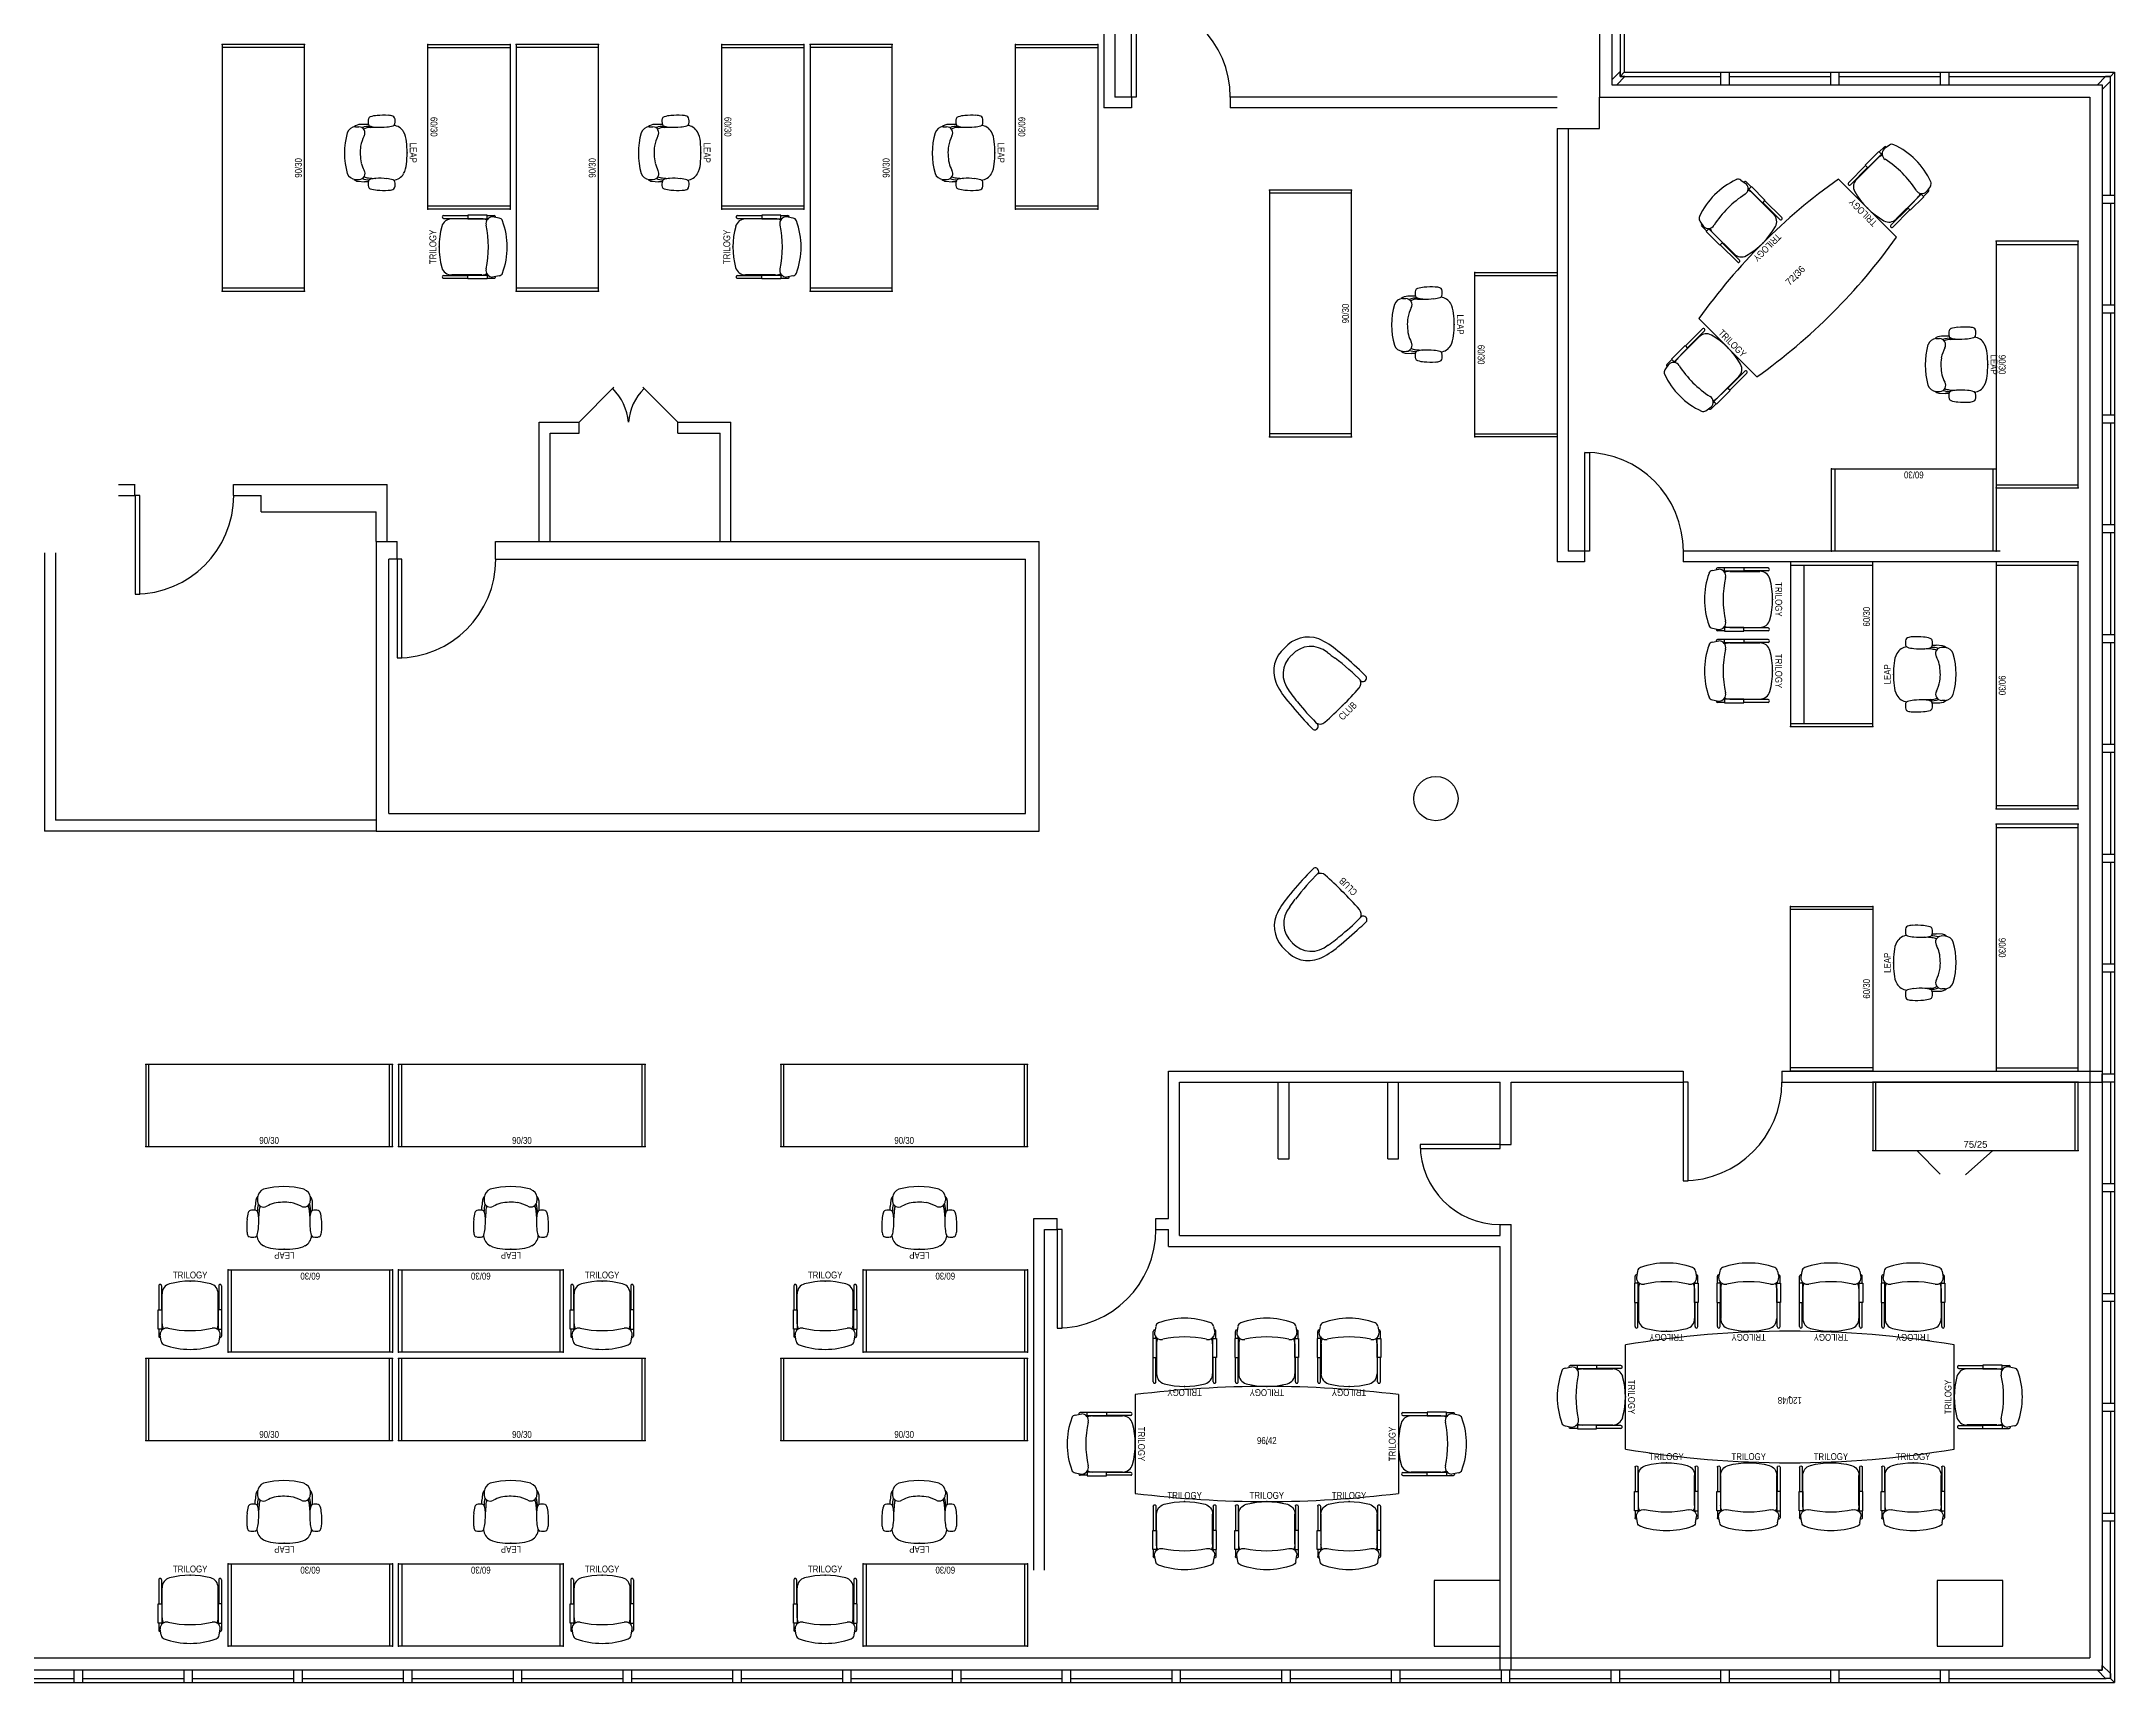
# Model space of a CAD drawing. Header units: inches. Extents: x 0 to 2565, y -97 to 1116.
# Drawn here: x 1809 to 2565, y 0 to 599 of the extents above; entities that cross this region are included whole.
import ezdxf
from ezdxf.enums import TextEntityAlignment as Align

# ---------------------------------------------------------------- set-up
doc = ezdxf.new("R2010")
doc.units = ezdxf.units.IN
doc.header["$MEASUREMENT"] = 0
for name, color, linetype in [('A-DOOR', 5, 'Continuous'), ('A-FURN', 1, 'Continuous'), ('A-FURN-P-FREE', 1, 'Continuous'), ('A-FURN-P-FREE-T', 7, 'Continuous'), ('A-FURN-P-SEAT', 1, 'Continuous'), ('A-FURN-P-SEAT-T', 7, 'Continuous'), ('A-FURN-P-TABL', 1, 'Continuous'), ('A-GLAZ', 4, 'Continuous'), ('A-WALL-EXTR', 3, 'Continuous'), ('A-WALL-INTR', 3, 'Continuous')]:
    doc.layers.add(name, color=color, linetype=linetype)
doc.styles.add('HAND1', font='x-hand1f.shx', dxfattribs={"height": 4})
doc.styles.add('Notes', font='ARIALN.TTF')
doc.styles.get("Standard").update_dxf_attribs({"font": 'arial.ttf'})

# ---------------------------------------------------------------- blocks, each defined once
blk = doc.blocks.new('P_9283A')
at = {"layer": 'A-FURN-P-FREE'}
for p, q in [((0, 0), (0, -30)), ((90, 0), (0, 0)), ((1.125, -30), (1.125, 0)), ((88.875, -30), (88.875, 0)), ((90, -30), (90, 0)), ((0, -30), (90, -30))]:
    blk.add_line(p, q, dxfattribs=at)
for p in [(0, 0), (90, 0), (0, -30), (90, -30)]:
    blk.add_point(p, dxfattribs=at)
at = {"layer": 'A-FURN-P-FREE-T', "style": 'Notes', "flags": 1}
for tag in ['CAPPN', 'CAPMG', 'CAPMC', 'CAPQT', 'CAPDH', 'CAPGC']:
    blk.add_attdef(tag, (0, 0), '', height=0.001, dxfattribs=at)
at = {"layer": 'A-FURN-P-FREE-T', "style": 'Notes'}
blk.add_attdef('CAPTG', text='', height=2.5, dxfattribs=at).set_placement((45, -29), align=Align.CENTER)
blk = doc.blocks.new('P_462LEAP9L')
at = {"layer": 'A-FURN-P-SEAT'}
for p, q in [((-10.34375, -14.09375), (-10.34375, -16.90625)), ((-9.21875, -13.4375), (-9.3125, -10.46875)), ((9.15625, -14.0625), (9.34375, -11.46875)), ((10.59375, -14.15625), (10.59375, -15.53125)), ((-9.5, -18.875), (-9.5, -17.59375)), ((9.75, -18.875), (9.78125, -17.40625)), ((10.40625, -17.90625), (10.59375, -15.53125))]:
    blk.add_line(p, q, dxfattribs=at)
for centre, radius, start, end in [((12.28125, -8.46875), 25.98489, 176.57120906, 185.47033084), ((-6.15625, -7.34375), 7.54303, 163.34267626, 176.57131835), ((-12.40625, -5.46875), 1, 110.36924536, 163.34267626), ((-11.5, -7.9375), 3.60212, 75.38580874, 110.3701811), ((-10.84375, -5.40625), 1, 16.20033957, 75.38580874), ((-5.40625, -5.3125), 4.60309, 118.75166333, 175.08959077), ((-22.1875, -8.6875), 12.82375, 5.83463616, 16.20033957), ((-37.0625, -10.21875), 27.76665, 357.45606508, 5.83460842), ((-3.25, -9.21875), 9.05777, 95.41733289, 118.75175895), ((0, -43.46875), 43.46307, 84.58250819, 95.41755829), ((3.25, -9.21875), 9.05777, 61.24823923, 84.58267212), ((5.40625, -5.3125), 4.60309, 4.91041125, 61.24833485), ((37.0625, -10.21875), 27.76665, 174.16539787, 182.54394995), ((22.1875, -8.6875), 12.82375, 163.7996569, 174.16537055), ((10.84375, -5.40625), 1, 104.61419627, 163.7996569), ((11.5, -7.9375), 3.60212, 69.62982391, 104.61419627), ((12.40625, -5.46875), 1, 16.65732704, 69.63075281), ((6.15625, -7.34375), 7.54303, 3.42868602, 16.65732704), ((-12.28125, -8.46875), 25.98489, 354.52965687, 3.42879168), ((0.21875, -9.625), 13.88466, 185.47035816, 195.93930329), ((-12.15625, -13.15625), 1, 195.93930329, 254.01743999), ((-11.46875, -10.6875), 3.57363, 254.01735803, 289.17264221), ((-10.625, -13.125), 1, 289.17215044, 347.01849784), ((-24.4375, -9.9375), 15.1794, 347.01847052, 354.21563209), ((-3.03125, -14), 6.60861, 172.57800727, 202.01037157), ((-4.40625, -13.59375), 4.81682, 178.03851128, 208.27290372), ((3.84375, -13.5625), 5.35026, 336.32575473, 354.35638863), ((24.4375, -9.9375), 15.1794, 185.78436927, 192.98151719), ((2.96875, -14.09375), 6.84958, 340.41810355, 3.21448339), ((10.625, -13.125), 1, 192.98151719, 250.82785093), ((11.46875, -10.6875), 3.57363, 250.82735915, 285.98264334), ((12.15625, -13.15625), 1, 285.98253406, 344.06069808), ((-0.21875, -9.625), 13.88466, 344.06069808, 354.52965687), ((-6.71875, -16.9375), 3.62425, 179.61516483, 221.21343476), ((-6, -18.53125), 3.53954, 185.25203799, 248.41993604), ((-7.25, -17.625), 2.22994, 60.32268713, 179.23734609), ((0.125, 5.125), 27.96808, 254.63207505, 285.36792632), ((1.03125, -0.625), 16.70801, 244.47096655, 257.95397853), ((0, 1.0625), 18.17117, 262.26661462, 281.8116927), ((-1.65625, 1.15625), 18.68013, 286.74199645, 295.60381173), ((7.5625, -17.5625), 2.21245, 4.29278328, 121.46600782), ((6.28125, -18.59375), 3.47662, 290.94032249, 355.38766523), ((7.84375, -17.46875), 2.60135, 315.24921163, 350.23830366)]:
    blk.add_arc(centre, radius, start, end, dxfattribs=at)
blk.add_point((0, 0), dxfattribs=at)
at = {"layer": 'A-FURN-P-SEAT-T', "style": 'Notes'}
blk.add_attdef('CAPTG', text='', height=2.5, dxfattribs=at).set_placement((0, 1), align=Align.CENTER)
at = {"layer": 'A-FURN-P-SEAT-T', "style": 'Notes', "flags": 1}
for tag in ['CAPPN', 'CAPMG', 'CAPMC', 'CAPQT', 'CAPDH', 'CAPGC']:
    blk.add_attdef(tag, (0, 0), '', height=0.001, dxfattribs=at)
blk = doc.blocks.new('P_9259A')
at = {"layer": 'A-FURN-P-FREE'}
for p, q in [((0, 0), (60, 0)), ((0, -30), (0, 0)), ((1.125, -30), (1.125, 0)), ((58.875, -30), (58.875, 0)), ((60, 0), (60, -30)), ((60, -30), (0, -30))]:
    blk.add_line(p, q, dxfattribs=at)
for p in [(0, 0), (60, 0), (0, -30), (60, -30)]:
    blk.add_point(p, dxfattribs=at)
at = {"layer": 'A-FURN-P-FREE-T', "style": 'Notes', "flags": 1}
for tag in ['CAPPN', 'CAPMG', 'CAPMC', 'CAPQT', 'CAPDH', 'CAPGC']:
    blk.add_attdef(tag, (0, 0), '', height=0.001, dxfattribs=at)
at = {"layer": 'A-FURN-P-FREE-T', "style": 'Notes'}
blk.add_attdef('CAPTG', text='', height=2.5, dxfattribs=at).set_placement((30, -29), align=Align.CENTER)
blk = doc.blocks.new('P_851204838')
at = {"layer": 'A-FURN-P-FREE'}
for p, q in [((-60, 19), (-60, -19)), ((60, 19), (60, -19))]:
    blk.add_line(p, q, dxfattribs=at)
for centre, start, end in [((0, -338.5), 80.47272, 99.52728), ((0, 338.5), 260.47271, 279.52729)]:
    blk.add_arc(centre, 362.5, start, end, dxfattribs=at)
blk.add_point((0, 0), dxfattribs=at)
at = {"layer": 'A-FURN-P-FREE-T', "style": 'Notes'}
blk.add_attdef('CAPTG', text='', height=2.5, dxfattribs=at).set_placement((0, 0), align=Align.CENTER)
at = {"layer": 'A-FURN-P-FREE-T', "style": 'Notes', "flags": 1}
for tag in ['CAPPN', 'CAPMG', 'CAPMC', 'CAPQT', 'CAPDH', 'CAPGC']:
    blk.add_attdef(tag, (0, 0), '', height=0.001, dxfattribs=at)
blk = doc.blocks.new('P_421482N')
at = {"layer": 'A-FURN-P-SEAT'}
for p, q in [((-11.44, -1.66), (-11.44, -10.5)), ((-10.44, -1.66), (-10.44, -10.5)), ((-10.22, -15.56), (-10.22, -4.62)), ((10.22, -15.56), (10.22, -4.62)), ((10.44, -1.66), (10.44, -10.5)), ((11.44, -1.66), (11.44, -10.5)), ((-11.62, -17.53), (-11.62, -10.5)), ((-11.62, -10.5), (-10.28, -10.5)), ((-10.28, -10.5), (-10.28, -17.53)), ((10.28, -10.5), (10.28, -17.53)), ((11.62, -10.5), (10.28, -10.5)), ((11.62, -17.53), (11.62, -10.5)), ((-10.28, -17.53), (-11.62, -17.53)), ((-11.44, -17.53), (-11.44, -20.09)), ((-10.56, -21.91), (-10.97, -19.56)), ((-10.44, -17.53), (-10.44, -17.94)), ((-10.28, -16.56), (-10.12, -16.53)), ((10.28, -16.56), (10.12, -16.53)), ((10.28, -17.53), (11.62, -17.53)), ((10.44, -17.53), (10.44, -17.94)), ((10.56, -21.91), (10.97, -19.56)), ((11.44, -17.53), (11.44, -20.09))]:
    blk.add_line(p, q, dxfattribs=at)
for centre, radius, start, end in [((0, -28.62), 28.62, 74.81071, 105.18413), ((-10.94, -1.66), 0.498, 359.9928, 180.00719), ((-6.53, -4.56), 3.7, 105.18432, 180.7989), ((6.53, -4.56), 3.7, 359.2011, 74.81568), ((10.94, -1.66), 0.498, 359.9928, 180.00719), ((-10.94, -20.09), 0.5, 180.00001, 282.36398), ((-8.53, -19.56), 2.46, 77.80758, 179.93267), ((-8.97, -21.72), 1.59, 187.74627, 249.92944), ((-5.88, -15.56), 4.35, 179.99962, 206.00278), ((0, 19.84), 37.88, 257.80759, 282.19241), ((8.53, -19.56), 2.46, 0.06733, 102.19242), ((8.97, -21.72), 1.59, 290.07057, 352.25373), ((5.88, -15.56), 4.35, 333.99721, 0.00038), ((10.94, -20.09), 0.5, 257.63602, 0), ((0, 2.88), 27.75, 249.9202, 290.07048)]:
    blk.add_arc(centre, radius, start, end, dxfattribs=at)
blk.add_point((0, 0), dxfattribs=at)
at = {"layer": 'A-FURN-P-SEAT-T', "style": 'Notes'}
blk.add_attdef('CAPTG', text='', height=2.5, dxfattribs=at).set_placement((0, 1), align=Align.CENTER)
at = {"layer": 'A-FURN-P-SEAT-T', "style": 'Notes', "flags": 1}
for tag in ['CAPMC', 'CAPQT', 'CAPDH', 'CAPGC']:
    blk.add_attdef(tag, (0, 0), '', height=0.001, dxfattribs=at)
for tag, p in [('CAPMG', (0, -4.88)), ('CAPPN', (0, -2.65))]:
    blk.add_attdef(tag, text='', height=1.5, dxfattribs=at).set_placement(p, align=Align.CENTER)
blk = doc.blocks.new('P_9259AR')
at = {"layer": 'A-FURN-P-FREE'}
for p, q in [((60, 0), (0, 0)), ((0, 0), (0, -30)), ((1.125, 0), (1.125, -30)), ((58.875, 0), (58.875, -30)), ((60, -30), (60, 0)), ((1.125, -5), (58.875, -5)), ((0, -30), (60, -30))]:
    blk.add_line(p, q, dxfattribs=at)
for p in [(0, 0), (60, 0), (0, -30), (60, -30)]:
    blk.add_point(p, dxfattribs=at)
at = {"layer": 'A-FURN-P-FREE-T', "style": 'Notes', "flags": 1}
for tag in ['CAPPN', 'CAPMG', 'CAPMC', 'CAPQT', 'CAPDH', 'CAPGC']:
    blk.add_attdef(tag, (0, 0), '', height=0.001, dxfattribs=at)
at = {"layer": 'A-FURN-P-FREE-T', "style": 'Notes'}
blk.add_attdef('CAPTG', text='', height=2.5, dxfattribs=at).set_placement((30, -29), align=Align.CENTER)
blk = doc.blocks.new('P_85964236')
at = {"layer": 'A-FURN-P-FREE'}
for p, q in [((-48, 18), (-48, -18)), ((48, 18), (48, -18))]:
    blk.add_line(p, q, dxfattribs=at)
for centre, start, end in [((0, -364.5), 82.84733, 97.15267), ((0, 364.5), 262.84734, 277.15266)]:
    blk.add_arc(centre, 385.5, start, end, dxfattribs=at)
blk.add_point((0, 0), dxfattribs=at)
at = {"layer": 'A-FURN-P-FREE-T', "style": 'Notes'}
blk.add_attdef('CAPTG', text='', height=2.5, dxfattribs=at).set_placement((0, 0), align=Align.CENTER)
at = {"layer": 'A-FURN-P-FREE-T', "style": 'Notes', "flags": 1}
for tag in ['CAPPN', 'CAPMG', 'CAPMC', 'CAPQT', 'CAPDH', 'CAPGC']:
    blk.add_attdef(tag, (0, 0), '', height=0.001, dxfattribs=at)
blk = doc.blocks.new('P_9243A')
at = {"layer": 'A-FURN-P-FREE'}
for p, q in [((0, 0), (0, -25)), ((75, 0), (0, 0)), ((1.125, -25), (1.125, 0)), ((73.875, -25), (73.875, 0)), ((75, -25), (75, 0)), ((0, -25), (75, -25))]:
    blk.add_line(p, q, dxfattribs=at)
for p in [(0, 0), (75, 0), (0, -25), (75, -25)]:
    blk.add_point(p, dxfattribs=at)
at = {"layer": 'A-FURN-P-FREE-T', "flags": 1}
for tag in ['CAPPN', 'CAPMG', 'CAPMC', 'CAPQT', 'CAPDH', 'CAPGC']:
    blk.add_attdef(tag, (0, 0), '', height=0.001, dxfattribs=at)
at = {"layer": 'A-FURN-P-FREE-T'}
blk.add_attdef('CAPTG', text='', height=2.5, dxfattribs=at).set_placement((37.5, -24), align=Align.CENTER)
blk = doc.blocks.new('P_85723630')
at = {"layer": 'A-FURN-P-FREE'}
for p, q in [((-36, -15), (-36, 15)), ((36, -15), (36, 15))]:
    blk.add_line(p, q, dxfattribs=at)
for centre, start, end in [((0, -199.5), 80.47272, 99.52728), ((0, 199.5), 260.47271, 279.52729)]:
    blk.add_arc(centre, 217.5, start, end, dxfattribs=at)
blk.add_point((0, 0), dxfattribs=at)
at = {"layer": 'A-FURN-P-FREE-T', "style": 'HAND1'}
blk.add_attdef('CAPTG', text='', height=2.5, dxfattribs=at).set_placement((0, 0), align=Align.CENTER)
at = {"layer": 'A-FURN-P-FREE-T', "style": 'HAND1', "flags": 1}
for tag, p in [('CAPPN', (0, 0)), ('CAPMG', (0, 0)), ('CAPMC', (0, 0)), ('CAPQT', (0, 0)), ('CAPDH', (0, 0, 1)), ('CAPGC', (0, 0))]:
    blk.add_attdef(tag, p, '', height=0.001, dxfattribs=at)
blk = doc.blocks.new('P_287')
at = {"layer": 'A-FURN-P-SEAT'}
for centre, radius, start, end in [((15.125, 13.3125), 28.09319, 159.2507919, 176.00595627), ((-1, 18.71875), 11.11344, 85.46492765, 155.9567829), ((-0.53125, 16.71875), 9.43549, 86.9839344, 175.66859957), ((0.8125, 18.4375), 11.39312, 25.2652898, 94.60936933), ((0.5, 16.78125), 9.36398, 4.75962202, 93.19447515), ((-15.125, 13.3125), 28.09319, 3.99405045, 20.74920799), ((106.75, 1.625), 120.40718, 173.49356681, 178.49515041), ((65.875, 4.5625), 76.91075, 170.34943949, 175.2179027), ((93.75, 29.21875), 84.71912, 187.92216384, 190.26118944), ((-106.75, 1.625), 120.40718, 1.50484862, 6.50642881), ((72.78125, 2.375), 83.97414, 174.11348844, 180.67473208), ((-89.96875, 1), 101.19855, 0.16183356, 7.44642847), ((54.4375, 2.375), 68.11084, 177.97128856, 180.85509005), ((-12.4375, 1.875), 1.33321, 203.1176955, 338.24233313), ((-8.75, 2.8125), 2.51813, 194.19880716, 268.26338411), ((-1.03125, 111.34375), 111.34235, 265.98464175, 270.66845764), ((2.71875, 64.03125), 64.05908, 267.80002407, 275.49565285), ((8.84375, 2.71875), 2.47101, 270.194825, 343.52108581), ((12.4375, 1.875), 1.33497, 205.1000896, 336.83192639), ((-54.4375, 2.375), 68.11084, 359.14489765, 2.02870812)]:
    blk.add_arc(centre, radius, start, end, dxfattribs=at)
blk.add_point((0, 0), dxfattribs=at)
at = {"layer": 'A-FURN-P-SEAT-T', "style": 'Notes', "flags": 1}
for tag in ['CAPPN', 'CAPMG', 'CAPMC', 'CAPQT', 'CAPDH', 'CAPGC']:
    blk.add_attdef(tag, (0, 0), '', height=0.001, dxfattribs=at)
at = {"layer": 'A-FURN-P-SEAT-T', "style": 'Notes'}
blk.add_attdef('CAPTG', text='', height=2.5, dxfattribs=at).set_placement((0, -4), align=Align.CENTER)
blk = doc.blocks.new('corner')
at = {"layer": 'A-GLAZ'}
blk.add_lwpolyline([(0, 1.75), (0, 0), (-1.75, 0), (-4.75, 3), (-3, 3), (-3, 4.75)], close=True, dxfattribs=at)

msp = doc.modelspace()

# ---------------------------------------------------------------- linework, layer by layer
at = {"layer": 'A-DOOR'}
for p, q in [((2206.67, 578.37), (2206.67, 614.38)), ((2208.42, 614.38), (2208.42, 578.37)), ((2208.42, 578.37), (2206.67, 578.37)), ((2005.06, 459.75), (2017.78, 472.48)), ((2041.06, 459.75), (2028.33, 472.48)), ((2372.04, 412.75), (2372.04, 448.75)), ((2372.04, 448.75), (2373.79, 448.75)), ((2373.79, 448.75), (2373.79, 412.75)), ((1843.04, 433.05), (1843.04, 397.05)), ((1844.79, 433.05), (1843.04, 433.05)), ((1844.79, 397.05), (1844.79, 433.05)), ((1938.67, 409.75), (1938.67, 373.75)), ((1940.42, 409.75), (1938.67, 409.75)), ((1940.42, 373.75), (1940.42, 409.75)), ((2373.79, 412.75), (2372.04, 412.75)), ((1843.04, 397.05), (1844.79, 397.05)), ((1938.67, 373.75), (1940.42, 373.75)), ((2408, 219.06), (2408, 183.06)), ((2409.75, 219.06), (2408, 219.06)), ((2409.75, 183.06), (2409.75, 219.06)), ((2341.15, 196.22), (2311.99, 196.22)), ((2311.99, 196.22), (2311.99, 194.8)), ((2311.99, 194.8), (2341.15, 194.8)), ((2341.15, 194.8), (2341.15, 196.22)), ((2408, 183.06), (2409.75, 183.06)), ((2179.55, 165.31), (2179.55, 129.31)), ((2181.3, 165.31), (2179.55, 165.31)), ((2181.3, 129.31), (2181.3, 165.31)), ((2179.55, 129.31), (2181.3, 129.31))]:
    msp.add_line(p, q, dxfattribs=at)
for centre, radius, start, end in [((2206.67, 578.37), 36, 0, 90), ((2003.38, 458.08), 19.74, 4.85928, 45), ((2042.73, 458.08), 19.74, 135, 175.14072), ((2372.04, 412.75), 36, 0, 90), ((1843.04, 433.05), 36, 270, 0), ((1938.67, 409.75), 36, 270, 0), ((2408, 219.06), 36, 270, 0), ((2341.15, 196.22), 29.16, 180, 270), ((2179.55, 165.31), 36, 270, 0)]:
    msp.add_arc(centre, radius, start, end, dxfattribs=at)
at = {"layer": 'A-FURN'}
for p, q in [((2493.27, 194.06), (2501.8, 185.48)), ((2521.02, 194.06), (2511.06, 185.21))]:
    msp.add_line(p, q, dxfattribs=at)
msp.add_circle((2317.75, 322.42), 8.07, dxfattribs=at)
at = {"layer": 'A-FURN-P-TABL'}
for points in [[(2317.15, 13.25), (2341.15, 13.25), (2341.15, 37.25), (2317.15, 37.25)], [(2500.62, 13.25), (2524.62, 13.25), (2524.62, 37.25), (2500.62, 37.25)]]:
    msp.add_lwpolyline(points, close=True, dxfattribs=at)
at = {"layer": 'A-GLAZ'}
for p, q in [((2382, 762.72), (2382, 582.87)), ((2385, 622.64), (2385, 585.87)), ((2382, 582.87), (2560.9, 582.87)), ((2385, 585.87), (2386.5, 587.37)), ((2385, 585.87), (2421.77, 585.87)), ((2424.77, 587.37), (2424.77, 582.87)), ((2424.77, 585.87), (2461.83, 585.87)), ((2464.83, 587.37), (2464.83, 582.87)), ((2464.83, 585.87), (2501.9, 585.87)), ((2504.9, 587.37), (2504.9, 582.87)), ((2504.9, 585.87), (2563.9, 585.87)), ((2560.9, 582.87), (2560.9, 4.5)), ((2563.9, 585.87), (2565.4, 587.37)), ((2563.9, 542.56), (2563.9, 585.87)), ((2565.4, 539.56), (2560.9, 539.56)), ((2563.9, 539.56), (2563.9, 502.52)), ((2565.4, 499.5), (2560.9, 499.5)), ((2563.9, 499.5), (2563.9, 462.45)), ((2565.4, 459.44), (2560.9, 459.44)), ((2563.9, 459.44), (2563.9, 422.39)), ((2565.4, 419.38), (2560.9, 419.38)), ((2563.9, 419.38), (2563.9, 382.33)), ((2565.4, 379.31), (2560.9, 379.31)), ((2563.9, 379.31), (2563.9, 342.27)), ((2565.4, 339.25), (2560.9, 339.25)), ((2563.9, 339.25), (2563.9, 302.2)), ((2565.4, 299.19), (2560.9, 299.19)), ((2563.9, 299.19), (2563.9, 262.14)), ((2565.4, 259.13), (2560.9, 259.13)), ((2563.9, 259.13), (2563.9, 222.08)), ((2565.4, 219.06), (2560.9, 219.06)), ((2563.9, 219.06), (2563.9, 182.02)), ((2565.4, 179), (2560.9, 179)), ((2563.9, 179), (2563.9, 141.95)), ((2565.4, 138.94), (2560.9, 138.94)), ((2563.9, 138.94), (2563.9, 101.89)), ((2565.4, 98.88), (2560.9, 98.88)), ((2563.9, 98.88), (2563.9, 61.83)), ((2565.4, 58.82), (2560.9, 58.82)), ((2563.9, 1.5), (2563.9, 58.82)), ((2560.9, 4.5), (1477.62, 4.5)), ((1783.77, 1.5), (1820.83, 1.5)), ((1820.83, 0), (1820.83, 4.5)), ((1823.83, 1.5), (1860.9, 1.5)), ((1860.9, 0), (1860.9, 4.5)), ((1863.9, 1.5), (1900.96, 1.5)), ((1900.96, 0), (1900.96, 4.5)), ((1903.96, 1.5), (1941.02, 1.5)), ((1941.02, 0), (1941.02, 4.5)), ((1944.02, 1.5), (1981.08, 1.5)), ((1981.08, 0), (1981.08, 4.5)), ((1984.08, 1.5), (2021.15, 1.5)), ((2021.15, 0), (2021.15, 4.5)), ((2024.15, 1.5), (2061.21, 1.5)), ((2061.21, 0), (2061.21, 4.5)), ((2064.21, 1.5), (2101.27, 1.5)), ((2101.27, 0), (2101.27, 4.5)), ((2104.27, 1.5), (2141.33, 1.5)), ((2141.33, 0), (2141.33, 4.5)), ((2144.33, 1.5), (2181.4, 1.5)), ((2181.4, 0), (2181.4, 4.5)), ((2184.4, 1.5), (2221.46, 1.5)), ((2221.46, 0), (2221.46, 4.5)), ((2224.46, 1.5), (2261.52, 1.5)), ((2261.52, 0), (2261.52, 4.5)), ((2264.52, 1.5), (2301.58, 1.5)), ((2301.58, 0), (2301.58, 4.5)), ((2304.58, 1.5), (2341.65, 1.5)), ((2341.65, 0), (2341.65, 4.5)), ((2344.65, 1.5), (2381.71, 1.5)), ((2381.71, 0), (2381.71, 4.5)), ((2384.71, 1.5), (2421.77, 1.5)), ((2421.77, 0), (2421.77, 4.5)), ((2424.77, 1.5), (2461.83, 1.5)), ((2461.83, 0), (2461.83, 4.5)), ((2464.83, 1.5), (2501.9, 1.5)), ((2501.9, 0), (2501.9, 4.5)), ((2504.9, 1.5), (2562.4, 1.5)), ((2563.9, 1.5), (2565.4, 0))]:
    msp.add_line(p, q, dxfattribs=at)
for points in [[(2421.77, 582.87), (2421.77, 587.37)], [(2461.83, 582.87), (2461.83, 587.37)], [(2501.9, 582.87), (2501.9, 587.37)], [(2560.9, 542.56), (2565.4, 542.56)], [(2560.9, 502.5), (2565.4, 502.5)], [(2560.9, 462.44), (2565.4, 462.44)], [(2560.9, 422.38), (2565.4, 422.38)], [(2560.9, 382.31), (2565.4, 382.31)], [(2560.9, 342.25), (2565.4, 342.25)], [(2560.9, 302.19), (2565.4, 302.19)], [(2560.9, 262.13), (2565.4, 262.13)], [(2560.9, 222.06), (2565.4, 222.06)], [(2560.9, 182), (2565.4, 182)], [(2560.9, 141.94), (2565.4, 141.94)], [(2560.9, 101.88), (2565.4, 101.88)], [(2560.9, 61.82), (2565.4, 61.82)], [(1823.83, 4.5), (1823.83, 0)], [(1863.9, 4.5), (1863.9, 0)], [(1903.96, 4.5), (1903.96, 0)], [(1944.02, 4.5), (1944.02, 0)], [(1984.08, 4.5), (1984.08, 0)], [(2024.15, 4.5), (2024.15, 0)], [(2064.21, 4.5), (2064.21, 0)], [(2104.27, 4.5), (2104.27, 0)], [(2144.33, 4.5), (2144.33, 0)], [(2184.4, 4.5), (2184.4, 0)], [(2224.46, 4.5), (2224.46, 0)], [(2264.52, 4.5), (2264.52, 0)], [(2304.58, 4.5), (2304.58, 0)], [(2344.65, 4.5), (2344.65, 0)], [(2384.71, 4.5), (2384.71, 0)], [(2424.77, 4.5), (2424.77, 0)], [(2464.83, 4.5), (2464.83, 0)], [(2504.9, 4.5), (2504.9, 0)]]:
    msp.add_lwpolyline(points, dxfattribs=at)
at = {"layer": 'A-WALL-EXTR'}
for p, q in [((2386.5, 767.22), (2386.5, 587.37)), ((2377.5, 758.59), (2377.5, 578.37)), ((2386.5, 587.37), (2565.4, 587.37)), ((2565.4, 587.37), (2565.4, 0)), ((2377.5, 578.37), (2556.4, 578.37)), ((2556.4, 578.37), (2556.4, 9)), ((1476.62, 9), (2556.4, 9)), ((1482.12, 0), (2565.4, 0))]:
    msp.add_line(p, q, dxfattribs=at)
at = {"layer": 'A-WALL-INTR'}
for p, q in [((2196.62, 758.59), (2196.62, 574.38)), ((2200.62, 758.59), (2200.62, 578.37)), ((2206.62, 578.37), (2200.62, 578.37)), ((2206.62, 578.37), (2206.62, 574.38)), ((2362, 578.37), (2242.62, 578.37)), ((2242.62, 578.37), (2242.62, 574.38)), ((2377.5, 566.88), (2377.5, 578.37)), ((2206.62, 574.38), (2196.62, 574.38)), ((2362, 574.38), (2242.62, 574.38)), ((2362, 566.88), (2362, 408.75)), ((2362, 566.88), (2377.5, 566.88)), ((2366, 566.88), (2366, 412.75)), ((1990.5, 416.25), (1990.5, 459.75)), ((1990.5, 459.75), (2005.06, 459.75)), ((1994.5, 455.75), (2005.06, 455.75)), ((1994.5, 416.25), (1994.5, 455.75)), ((2005.06, 455.75), (2005.06, 459.75)), ((2041.06, 455.75), (2041.06, 459.75)), ((2041.06, 459.75), (2060.5, 459.75)), ((2041.06, 455.75), (2056.5, 455.75)), ((2056.5, 416.25), (2056.5, 455.75)), ((2060.5, 416.25), (2060.5, 459.75)), ((1837, 437.05), (1843.04, 437.05)), ((1837, 433.05), (1843, 433.05)), ((1843, 433.05), (1843, 437.05)), ((1879, 433.05), (1879, 437.05)), ((1879, 437.05), (1935, 437.05)), ((1879, 433.05), (1889, 433.05)), ((1889, 427.05), (1889, 433.05)), ((1935, 416.25), (1935, 437.05)), ((1889, 427.05), (1931, 427.05)), ((1931, 416.25), (1931, 427.05)), ((1931, 416.25), (1938.63, 416.25)), ((1931, 416.25), (1931, 310.55)), ((1938.63, 409.75), (1938.63, 416.25)), ((1974.62, 409.75), (1974.62, 416.25)), ((1974.62, 416.25), (2173, 416.25)), ((2173, 310.55), (2173, 416.25)), ((1810, 412.05), (1810, 310.55)), ((1814, 412.05), (1814, 314.55)), ((1935.62, 317.05), (1935.62, 409.75)), ((1938.63, 409.75), (1935.62, 409.75)), ((1974.62, 409.75), (2168, 409.75)), ((2168, 317.05), (2168, 409.75)), ((2372, 408.75), (2362, 408.75)), ((2372, 412.75), (2366, 412.75)), ((2372, 412.75), (2372, 408.75)), ((2523.62, 412.75), (2408, 412.75)), ((2408, 412.75), (2408, 408.75)), ((2523.62, 408.75), (2408, 408.75)), ((1931, 310.55), (1810, 310.55)), ((1931, 314.55), (1814, 314.55)), ((1931, 310.55), (2173, 310.55)), ((1935.62, 317.05), (2168, 317.05)), ((2220.15, 223.06), (2408, 223.06)), ((2220.15, 169.31), (2220.15, 223.06)), ((2408, 223.06), (2408, 219.06)), ((2444, 223.06), (2444, 219.06)), ((2444, 223.06), (2560.9, 223.06)), ((2560.9, 219.06), (2560.9, 222.06)), ((2224.15, 219.06), (2341.15, 219.06)), ((2224.15, 163.06), (2224.15, 219.06)), ((2260.15, 191.06), (2260.15, 219.06)), ((2264.15, 191.06), (2264.15, 219.06)), ((2300.15, 191.06), (2300.15, 219.06)), ((2304.15, 191.06), (2304.15, 219.06)), ((2341.15, 196.22), (2341.15, 219.06)), ((2345.15, 219.06), (2408, 219.06)), ((2345.15, 196.22), (2345.15, 219.06)), ((2444, 219.06), (2560.9, 219.06)), ((2260.15, 191.06), (2264.15, 191.06)), ((2300.15, 191.06), (2304.15, 191.06)), ((2341.15, 196.22), (2345.15, 196.22)), ((2170.96, 41), (2170.96, 169.31)), ((2170.96, 169.31), (2179.55, 169.31)), ((2179.55, 165.31), (2179.55, 169.31)), ((2215.55, 165.31), (2215.55, 169.31)), ((2215.55, 169.31), (2220.15, 169.31)), ((2341.15, 163.06), (2341.15, 167.06)), ((2341.15, 167.06), (2345.15, 167.06)), ((2345.15, 4.5), (2345.15, 167.06)), ((2174.96, 41), (2174.96, 165.31)), ((2174.96, 165.31), (2179.55, 165.31)), ((2215.55, 165.31), (2220.15, 165.31)), ((2220.15, 159.06), (2220.15, 165.31)), ((2220.15, 159.06), (2341.15, 159.06)), ((2224.15, 163.06), (2341.15, 163.06)), ((2341.15, 4.5), (2341.15, 159.06))]:
    msp.add_line(p, q, dxfattribs=at)

# ---------------------------------------------------------------- block references
at = {"layer": 'A-FURN'}
for name, p, rotation, values in [('P_9283A', (1874.87, 507.5), 90, {'CAPTG': '90/30'}), ('P_9259A', (1979.87, 597.5), 270, {'CAPTG': '60/30'}), ('P_9283A', (1982.12, 507.5), 90, {'CAPTG': '90/30'}), ('P_9259A', (2087.12, 597.5), 270, {'CAPTG': '60/30'}), ('P_9283A', (2089.37, 507.5), 90, {'CAPTG': '90/30'}), ('P_9259A', (2194.37, 597.5), 270, {'CAPTG': '60/30'}), ('P_462LEAP9L', (1942.3, 558.02), 270, {'CAPTG': 'LEAP'}), ('P_462LEAP9L', (2049.55, 558.02), 270, {'CAPTG': 'LEAP'}), ('P_462LEAP9L', (2156.8, 558.02), 270, {'CAPTG': 'LEAP'}), ('P_421482N', (2475.22, 537.83), 135, {'CAPTG': 'TRILOGY'}), ('P_421482N', (2437.04, 525.1), 224.9999999999999, {'CAPTG': 'TRILOGY'}), ('P_85723630', (2449.77, 512.37), 45, {'CAPTG': '72/36'}), ('P_9283A', (2257, 454.38), 90, {'CAPTG': '90/30'}), ('P_421482N', (1953.96, 523.67), 90, {'CAPTG': 'TRILOGY'}), ('P_421482N', (2061.21, 523.67), 90, {'CAPTG': 'TRILOGY'}), ('P_9283A', (2552.15, 525.75), 270, {'CAPTG': '90/30'}), ('P_462LEAP9L', (2324.42, 495.37), 270, {'CAPTG': 'LEAP'}), ('P_9259A', (2362, 514.38), 270, {'CAPTG': '60/30'}), ('P_421482N', (2424.31, 486.91), 315, {'CAPTG': 'TRILOGY'}), ('P_462LEAP9L', (2519.15, 480.75), 270, {'CAPTG': 'LEAP'}), ('P_9259A', (2522.15, 412.75), 180, {'CAPTG': '60/30'}), ('P_9283A', (2552.15, 408.75), 270, {'CAPTG': '90/30'}), ('P_421482N', (2440.6, 395.12), 270, {'CAPTG': 'TRILOGY'}), ('P_287', (2283.61, 356.35), 44.99999999999992, {'CAPTG': 'CLUB'}), ('P_421482N', (2440.6, 368.99), 270, {'CAPTG': 'TRILOGY'}), ('P_462LEAP9L', (2484.72, 367.76), 90, {'CAPTG': 'LEAP'}), ('P_9283A', (2552.15, 313.06), 270, {'CAPTG': '90/30'}), ('P_287', (2283.78, 288.39), 134.9999999999999, {'CAPTG': 'CLUB'}), ('P_9259A', (2447.15, 223.06), 90, {'CAPTG': '60/30'}), ('P_462LEAP9L', (2484.72, 262.54), 90, {'CAPTG': 'LEAP'}), ('P_462LEAP9L', (1897.48, 158.08), 180, {'CAPTG': 'LEAP'}), ('P_462LEAP9L', (1980.2, 158.08), 180, {'CAPTG': 'LEAP'}), ('P_462LEAP9L', (2129.23, 158.08), 180, {'CAPTG': 'LEAP'}), ('P_421482N', (2401.89, 128.16), 180, {'CAPTG': 'TRILOGY'}), ('P_421482N', (2431.89, 128.16), 180, {'CAPTG': 'TRILOGY'}), ('P_421482N', (2461.89, 128.16), 180, {'CAPTG': 'TRILOGY'}), ('P_421482N', (2491.89, 128.16), 180, {'CAPTG': 'TRILOGY'}), ('P_9259A', (1936.96, 120.5), 180, {'CAPTG': '60/30'}), ('P_9259A', (1999.21, 120.5), 180, {'CAPTG': '60/30'}), ('P_9259A', (2168.71, 120.5), 180, {'CAPTG': '60/30'}), ('P_421482N', (2226.04, 108.01), 180, {'CAPTG': 'TRILOGY'}), ('P_421482N', (2256.04, 108.01), 180, {'CAPTG': 'TRILOGY'}), ('P_421482N', (2286.04, 108.01), 180, {'CAPTG': 'TRILOGY'}), ('P_851204838', (2446.89, 104.16), 180, {'CAPTG': '120/48'}), ('P_421482N', (2386.89, 104.16), 270, {'CAPTG': 'TRILOGY'}), ('P_421482N', (2506.89, 104.16), 90, {'CAPTG': 'TRILOGY'}), ('P_421482N', (2208.04, 87.02), 270, {'CAPTG': 'TRILOGY'}), ('P_421482N', (2304.04, 87.01), 90, {'CAPTG': 'TRILOGY'}), ('P_462LEAP9L', (1897.48, 50.83), 180, {'CAPTG': 'LEAP'}), ('P_462LEAP9L', (1980.2, 50.83), 180, {'CAPTG': 'LEAP'}), ('P_462LEAP9L', (2129.23, 50.83), 180, {'CAPTG': 'LEAP'}), ('P_9259A', (1936.96, 13.25), 180, {'CAPTG': '60/30'}), ('P_9259A', (1999.21, 13.25), 180, {'CAPTG': '60/30'}), ('P_9259A', (2168.71, 13.25), 180, {'CAPTG': '60/30'})]:
    msp.add_blockref(name, p, dxfattribs=dict(at, rotation=rotation)).add_auto_attribs(values)
ref = msp.add_blockref('P_9259AR', (2447.15, 348.75), dxfattribs=dict(at, rotation=90))
ref.add_attrib('CAPTG', '60/30', dxfattribs={"layer": 'A-FURN-P-FREE-T', "height": 2.5, "rotation": 90, "style": 'Notes'}).set_placement((2476.15, 388.8), align=Align.CENTER)
for name, p, values in [('P_9283A', (1846.96, 225.5), {'CAPTG': '90/30'}), ('P_9283A', (1939.21, 225.5), {'CAPTG': '90/30'}), ('P_9283A', (2078.71, 225.5), {'CAPTG': '90/30'}), ('P_9243A', (2477.15, 219.06), {'CAPTG': '75/25'}), ('P_421482N', (1863.13, 146.41), {'CAPTG': 'TRILOGY'}), ('P_421482N', (2013.47, 146.41), {'CAPTG': 'TRILOGY'}), ('P_421482N', (2094.88, 146.41), {'CAPTG': 'TRILOGY'}), ('P_9283A', (1846.96, 118.25), {'CAPTG': '90/30'}), ('P_9283A', (1939.21, 118.25), {'CAPTG': '90/30'}), ('P_9283A', (2078.71, 118.25), {'CAPTG': '90/30'}), ('P_85964236', (2256.04, 87.01), {'CAPTG': '96/42'}), ('P_421482N', (1863.13, 39.16), {'CAPTG': 'TRILOGY'}), ('P_421482N', (2013.47, 39.16), {'CAPTG': 'TRILOGY'}), ('P_421482N', (2094.88, 39.16), {'CAPTG': 'TRILOGY'})]:
    msp.add_blockref(name, p, dxfattribs=at).add_auto_attribs(values)
ref = msp.add_blockref('P_421482N', (2401.89, 80.16), dxfattribs=dict(at, xscale=-1))
ref.add_attrib('CAPTG', 'TRILOGY', dxfattribs={"layer": 'A-FURN-P-SEAT-T', "height": 2.5, "style": 'Notes'}).set_placement((2401.89, 81.16), align=Align.CENTER)
ref = msp.add_blockref('P_421482N', (2431.89, 80.16), dxfattribs=dict(at, xscale=-1))
ref.add_attrib('CAPTG', 'TRILOGY', dxfattribs={"layer": 'A-FURN-P-SEAT-T', "height": 2.5, "style": 'Notes'}).set_placement((2431.89, 81.16), align=Align.CENTER)
ref = msp.add_blockref('P_421482N', (2461.89, 80.16), dxfattribs=dict(at, xscale=-1))
ref.add_attrib('CAPTG', 'TRILOGY', dxfattribs={"layer": 'A-FURN-P-SEAT-T', "height": 2.5, "style": 'Notes'}).set_placement((2461.89, 81.16), align=Align.CENTER)
ref = msp.add_blockref('P_421482N', (2491.89, 80.16), dxfattribs=dict(at, xscale=-1))
ref.add_attrib('CAPTG', 'TRILOGY', dxfattribs={"layer": 'A-FURN-P-SEAT-T', "height": 2.5, "style": 'Notes'}).set_placement((2491.89, 81.16), align=Align.CENTER)
ref = msp.add_blockref('P_421482N', (2226.04, 66.01), dxfattribs=dict(at, xscale=-1))
ref.add_attrib('CAPTG', 'TRILOGY', dxfattribs={"layer": 'A-FURN-P-SEAT-T', "height": 2.5, "style": 'Notes'}).set_placement((2226.04, 67.01), align=Align.CENTER)
ref = msp.add_blockref('P_421482N', (2256.04, 66.01), dxfattribs=dict(at, xscale=-1))
ref.add_attrib('CAPTG', 'TRILOGY', dxfattribs={"layer": 'A-FURN-P-SEAT-T', "height": 2.5, "style": 'Notes'}).set_placement((2256.04, 67.01), align=Align.CENTER)
ref = msp.add_blockref('P_421482N', (2286.04, 66.01), dxfattribs=dict(at, xscale=-1))
ref.add_attrib('CAPTG', 'TRILOGY', dxfattribs={"layer": 'A-FURN-P-SEAT-T', "height": 2.5, "style": 'Notes'}).set_placement((2286.04, 67.01), align=Align.CENTER)
at = {"layer": 'A-GLAZ', "xscale": -1}
msp.add_blockref('corner', (2382, 582.87), dxfattribs=at)
at = {"layer": 'A-GLAZ', "xscale": -1, "rotation": 180}
msp.add_blockref('corner', (2563.9, 585.87), dxfattribs=at)
at = {"layer": 'A-GLAZ'}
msp.add_blockref('corner', (2563.9, 1.5), dxfattribs=at)

doc.saveas('drawing.dxf')
